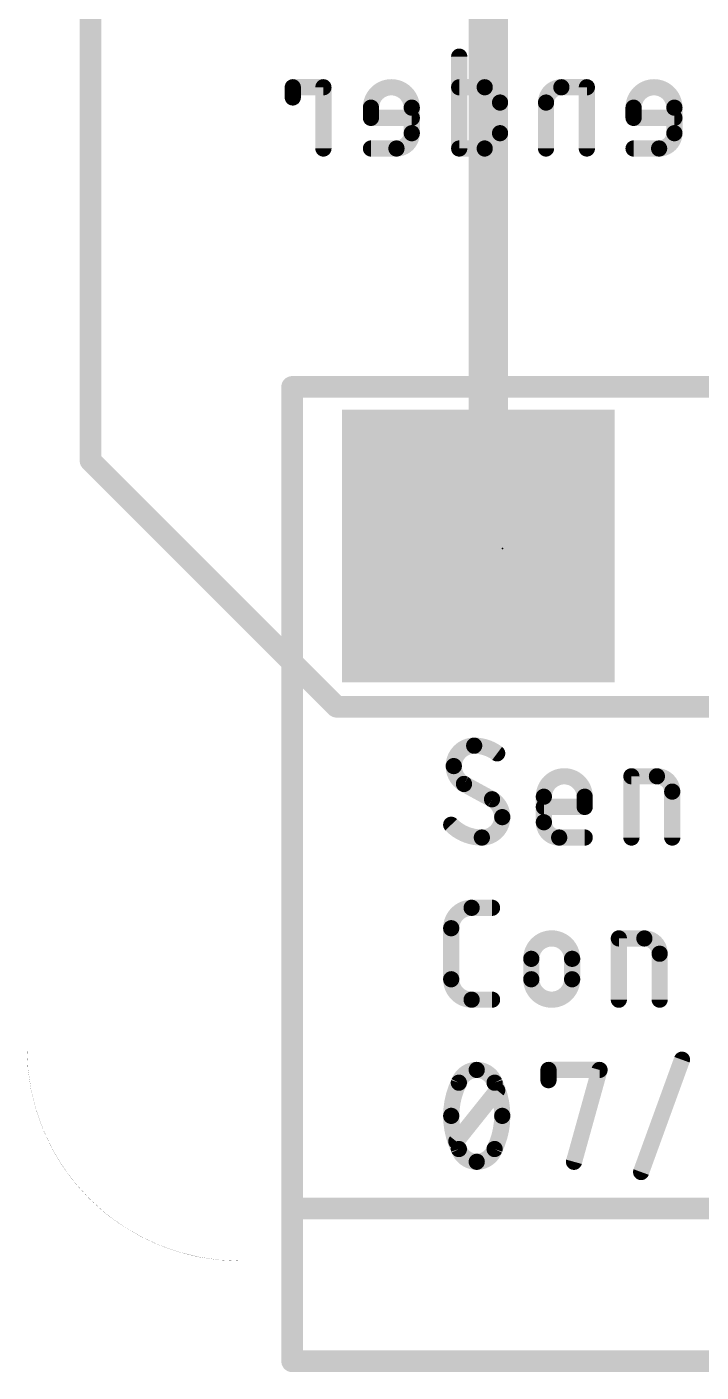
# Model space of a CAD drawing. Extents: x -319.4 to -300.4, y -295.5 to -269.4.
# Drawn here: x -319.38 to -313.04, y -295.52 to -282.88 of the extents above; entities that cross this region are included whole.
import ezdxf

# ---------------------------------------------------------------- set-up
doc = ezdxf.new("R2010")
doc.units = 0
for name, color, linetype in [('1', 12, 'CONTINUOUS'), ('16', 132, 'CONTINUOUS'), ('17', 110, 'CONTINUOUS'), ('20', 31, 'CONTINUOUS'), ('21', 253, 'CONTINUOUS'), ('22', 253, 'CONTINUOUS'), ('23', 53, 'CONTINUOUS'), ('30', 253, 'CONTINUOUS')]:
    doc.layers.add(name, color=color, linetype=linetype)

# ---------------------------------------------------------------- blocks, each defined once
blk = doc.blocks.new('SQUAREP')
blk.add_solid([(-0.5, -0.5), (0.5, -0.5), (-0.5, 0.5), (0.5, 0.5)])

msp = doc.modelspace()

# ---------------------------------------------------------------- linework, layer by layer
at = {"layer": '1', "const_width": 0.3048}
for points in [[(-315.076, -279.019), (-315.076, -287.6978)], [(-315.076, -287.6978), (-315.1372, -287.759)]]:
    msp.add_lwpolyline(points, dxfattribs=at)
at = {"layer": '1', "const_width": 0.1524}
for points in [[(-315.1911, -287.7051, 1), (-315.0833, -287.8129)], [(-315.1522, -287.6978, 1), (-314.9998, -287.6978)], [(-315.0221, -287.7517, 1), (-315.1299, -287.6439)]]:
    msp.add_lwpolyline(points, format="xyb", dxfattribs=at)
at = {"layer": '16', "const_width": 0.2032}
for points in [[(-318.7827, -286.9576), (-318.7827, -278.4967)], [(-314.96, -287.655), (-314.96, -281.178)], [(-316.47, -289.2703), (-318.7827, -286.9576)], [(-314.96, -287.655), (-315.1372, -287.759)], [(-312.0747, -289.2703), (-316.47, -289.2703)]]:
    msp.add_lwpolyline(points, dxfattribs=at)
at = {"layer": '16', "const_width": 0.1016}
for points in [[(-318.7468, -286.9216, 1), (-318.8186, -286.9935)], [(-318.8335, -286.9576, 1), (-318.7319, -286.9576)], [(-315.1629, -287.7152, 1), (-315.1115, -287.8028)], [(-315.0108, -287.655, 1), (-314.9092, -287.655)], [(-314.9343, -287.6988, 1), (-314.9857, -287.6112)], [(-316.47, -289.2195, 1), (-316.47, -289.3211)], [(-316.5059, -289.3062, 1), (-316.434, -289.2344)]]:
    msp.add_lwpolyline(points, format="xyb", dxfattribs=at)
at = {"layer": '20', "const_width": 0.001}
for points in [[(-319.38, -271.4), (-319.38, -292.48)], [(-317.38, -294.48), (-302.38, -294.48)]]:
    msp.add_lwpolyline(points, dxfattribs=at)
at = {"layer": '20'}
for points, const_width in [([(-319.38, -292.48, 0.4142), (-317.38, -294.48)], 0.001), ([(-319.3798, -292.48, 1), (-319.3802, -292.48)], 0.0005), ([(-319.3802, -292.48, 1), (-319.3798, -292.48)], 0.0005), ([(-317.38, -294.4798, 1), (-317.38, -294.4803)], 0.0005), ([(-317.38, -294.4803, 1), (-317.38, -294.4798)], 0.0005)]:
    msp.add_lwpolyline(points, format="xyb", dxfattribs=dict(at, const_width=const_width))
at = {"layer": '21'}
for points, const_width in [([(-316.8872, -286.264), (-306.3872, -286.264)], 0.2032), ([(-316.8872, -293.988), (-316.8872, -286.264)], 0.2032), ([(-313.3872, -286.264), (-302.8872, -286.264)], 0.2032), ([(-315.008, -290.14), (-315.2719, -289.996)], 0.1524), ([(-313.6979, -290.4998), (-313.6979, -289.9241)], 0.1524), ([(-313.6979, -289.9241), (-313.458, -289.9241)], 0.1524), ([(-314.5209, -290.3559), (-314.5209, -290.116)], 0.1524), ([(-314.137, -290.116), (-314.137, -290.2119)], 0.1524), ([(-313.3141, -290.068), (-313.3141, -290.4998)], 0.1524), ([(-314.137, -290.2119), (-314.5209, -290.2119)], 0.1524), ([(-314.137, -290.4998), (-314.3769, -290.4998)], 0.1524), ([(-315.1999, -291.1602), (-315.008, -291.1602)], 0.1524), ([(-315.3918, -291.8319), (-315.3918, -291.3521)], 0.1524), ([(-313.816, -292.0238), (-313.816, -291.4481)], 0.1524), ([(-313.816, -291.4481), (-313.5761, -291.4481)], 0.1524), ([(-314.639, -291.8319), (-314.639, -291.64)], 0.1524), ([(-314.2551, -291.64), (-314.2551, -291.8319)], 0.1524), ([(-313.4322, -291.592), (-313.4322, -292.0238)], 0.1524), ([(-315.008, -292.0238), (-315.1999, -292.0238)], 0.1524), ([(-313.6065, -293.6438), (-313.2226, -292.5882)], 0.1524), ([(-314.4774, -292.7802), (-314.4774, -292.6842)], 0.1524), ([(-314.4774, -292.6842), (-313.9976, -292.6842)], 0.1524), ([(-313.9976, -292.6842), (-314.2375, -293.5478)], 0.1524), ([(-315.3438, -293.3559), (-314.96, -292.8761)], 0.1524), ([(-316.8872, -295.423), (-316.8872, -293.988)], 0.2032), ([(-306.3872, -293.988), (-316.8872, -293.988)], 0.2032), ([(-302.8872, -293.988), (-313.3872, -293.988)], 0.2032), ([(-306.3872, -295.423), (-316.8872, -295.423)], 0.2032), ([(-302.8872, -295.423), (-313.3872, -295.423)], 0.2032)]:
    msp.add_lwpolyline(points, dxfattribs=dict(at, const_width=const_width))
for points, const_width in [([(-316.8872, -286.2132, 1), (-316.8872, -286.3148)], 0.1016), ([(-316.8364, -286.264, 1), (-316.938, -286.264)], 0.1016), ([(-313.3872, -286.2132, 1), (-313.3872, -286.3148)], 0.1016), ([(-315.1759, -289.6362, 0.4142), (-315.3678, -289.8281)], 0.1524), ([(-314.96, -289.7082, 0.1623), (-315.1759, -289.6362)], 0.1524), ([(-315.1759, -289.5981, 1), (-315.1759, -289.6743)], 0.0762), ([(-315.1759, -289.6743, 1), (-315.1759, -289.5981)], 0.0762), ([(-314.9829, -289.7386, 1), (-314.9371, -289.6777)], 0.0762), ([(-315.3678, -289.8281, 0.2656), (-315.2719, -289.996)], 0.1524), ([(-315.3297, -289.8281, 1), (-315.4059, -289.8281)], 0.0762), ([(-315.4059, -289.8281, 1), (-315.3297, -289.8281)], 0.0762), ([(-315.2536, -289.9626, 1), (-315.2901, -290.0295)], 0.0762), ([(-315.2912, -290.0289, 1), (-315.2525, -289.9632)], 0.0762), ([(-314.137, -290.116, 1), (-314.5209, -290.116)], 0.1524), ([(-313.6598, -289.9241, 1), (-313.736, -289.9241)], 0.0762), ([(-313.6979, -289.886, 1), (-313.6979, -289.9622)], 0.0762), ([(-313.3141, -290.068, 0.4142), (-313.458, -289.9241)], 0.1524), ([(-313.458, -289.886, 1), (-313.458, -289.9622)], 0.0762), ([(-313.458, -289.9622, 1), (-313.458, -289.886)], 0.0762), ([(-314.9886, -290.1071, 1), (-315.0273, -290.1728)], 0.0762), ([(-314.912, -290.3079, 0.2656), (-315.008, -290.14)], 0.1524), ([(-315.0262, -290.1734, 1), (-314.9897, -290.1065)], 0.0762), ([(-314.4828, -290.116, 1), (-314.559, -290.116)], 0.0762), ([(-314.0989, -290.116, 1), (-314.1751, -290.116)], 0.0762), ([(-313.276, -290.068, 1), (-313.3522, -290.068)], 0.0762), ([(-313.3522, -290.068, 1), (-313.276, -290.068)], 0.0762), ([(-314.559, -290.116, 1), (-314.4828, -290.116)], 0.0762), ([(-314.5209, -290.1738, 1), (-314.5209, -290.25)], 0.0762), ([(-314.1751, -290.116, 1), (-314.0989, -290.116)], 0.0762), ([(-314.1751, -290.2119, 1), (-314.0989, -290.2119)], 0.0762), ([(-314.137, -290.25, 1), (-314.137, -290.1738)], 0.0762), ([(-315.3647, -290.353, 1), (-315.4189, -290.4067)], 0.0762), ([(-315.3918, -290.3799, 0.2), (-315.1039, -290.4998)], 0.1524), ([(-315.1039, -290.4998, 0.4142), (-314.912, -290.3079)], 0.1524), ([(-314.8739, -290.3079, 1), (-314.9501, -290.3079)], 0.0762), ([(-314.9501, -290.3079, 1), (-314.8739, -290.3079)], 0.0762), ([(-314.5209, -290.3559, 0.4142), (-314.3769, -290.4998)], 0.1524), ([(-314.4828, -290.3559, 1), (-314.559, -290.3559)], 0.0762), ([(-314.559, -290.3559, 1), (-314.4828, -290.3559)], 0.0762), ([(-315.1039, -290.4617, 1), (-315.1039, -290.5379)], 0.0762), ([(-315.1039, -290.5379, 1), (-315.1039, -290.4617)], 0.0762), ([(-314.3769, -290.4617, 1), (-314.3769, -290.5379)], 0.0762), ([(-314.3769, -290.5379, 1), (-314.3769, -290.4617)], 0.0762), ([(-314.137, -290.5379, 1), (-314.137, -290.4617)], 0.0762), ([(-313.736, -290.4998, 1), (-313.6598, -290.4998)], 0.0762), ([(-313.3522, -290.4998, 1), (-313.276, -290.4998)], 0.0762), ([(-315.1999, -291.1602, 0.4142), (-315.3918, -291.3521)], 0.1524), ([(-315.1999, -291.1221, 1), (-315.1999, -291.1983)], 0.0762), ([(-315.1999, -291.1983, 1), (-315.1999, -291.1221)], 0.0762), ([(-315.008, -291.1983, 1), (-315.008, -291.1221)], 0.0762), ([(-315.3537, -291.3521, 1), (-315.4299, -291.3521)], 0.0762), ([(-315.4299, -291.3521, 1), (-315.3537, -291.3521)], 0.0762), ([(-314.2551, -291.64, 1), (-314.639, -291.64)], 0.1524), ([(-313.7779, -291.4481, 1), (-313.8541, -291.4481)], 0.0762), ([(-313.816, -291.41, 1), (-313.816, -291.4862)], 0.0762), ([(-313.4322, -291.592, 0.4142), (-313.5761, -291.4481)], 0.1524), ([(-313.5761, -291.41, 1), (-313.5761, -291.4862)], 0.0762), ([(-313.5761, -291.4862, 1), (-313.5761, -291.41)], 0.0762), ([(-314.6009, -291.64, 1), (-314.6771, -291.64)], 0.0762), ([(-314.217, -291.64, 1), (-314.2932, -291.64)], 0.0762), ([(-313.3941, -291.592, 1), (-313.4703, -291.592)], 0.0762), ([(-313.4703, -291.592, 1), (-313.3941, -291.592)], 0.0762), ([(-314.6771, -291.64, 1), (-314.6009, -291.64)], 0.0762), ([(-314.2932, -291.64, 1), (-314.217, -291.64)], 0.0762), ([(-315.3918, -291.8319, 0.4142), (-315.1999, -292.0238)], 0.1524), ([(-315.3537, -291.8319, 1), (-315.4299, -291.8319)], 0.0762), ([(-315.4299, -291.8319, 1), (-315.3537, -291.8319)], 0.0762), ([(-314.639, -291.8319, 1), (-314.2551, -291.8319)], 0.1524), ([(-314.6009, -291.8319, 1), (-314.6771, -291.8319)], 0.0762), ([(-314.6771, -291.8319, 1), (-314.6009, -291.8319)], 0.0762), ([(-314.217, -291.8319, 1), (-314.2932, -291.8319)], 0.0762), ([(-314.2932, -291.8319, 1), (-314.217, -291.8319)], 0.0762), ([(-315.1999, -291.9857, 1), (-315.1999, -292.0619)], 0.0762), ([(-315.1999, -292.0619, 1), (-315.1999, -291.9857)], 0.0762), ([(-315.008, -292.0619, 1), (-315.008, -291.9857)], 0.0762), ([(-313.8541, -292.0238, 1), (-313.7779, -292.0238)], 0.0762), ([(-313.4703, -292.0238, 1), (-313.3941, -292.0238)], 0.0762), ([(-313.1868, -292.6013, 1), (-313.2584, -292.5752)], 0.0762), ([(-315.1519, -292.6842, 0.3205), (-315.3198, -292.8041)], 0.1524), ([(-314.984, -292.8041, 0.3205), (-315.1519, -292.6842)], 0.1524), ([(-315.1519, -292.6461, 1), (-315.1519, -292.7223)], 0.0762), ([(-315.1519, -292.7223, 1), (-315.1519, -292.6461)], 0.0762), ([(-314.4393, -292.6842, 1), (-314.5155, -292.6842)], 0.0762), ([(-314.4774, -292.6461, 1), (-314.4774, -292.7223)], 0.0762), ([(-313.9609, -292.6944, 1), (-314.0343, -292.674)], 0.0762), ([(-313.9976, -292.7223, 1), (-313.9976, -292.6461)], 0.0762), ([(-315.3198, -292.8041, 0.1139), (-315.3918, -293.116)], 0.1524), ([(-315.3559, -292.7918, 1), (-315.2838, -292.8165)], 0.0762), ([(-315.2856, -292.8208, 1), (-315.3541, -292.7875)], 0.0762), ([(-314.912, -293.116, 0.1139), (-314.984, -292.8041)], 0.1524), ([(-314.9497, -292.7875, 1), (-315.0182, -292.8208)], 0.0762), ([(-315.02, -292.8165, 1), (-314.9479, -292.7918)], 0.0762), ([(-314.9302, -292.8999, 1), (-314.9898, -292.8523)], 0.0762), ([(-314.5155, -292.7802, 1), (-314.4393, -292.7802)], 0.0762), ([(-315.3918, -293.116, 0.1139), (-315.3198, -293.4279)], 0.1524), ([(-315.3537, -293.116, 1), (-315.4299, -293.116)], 0.0762), ([(-315.4299, -293.116, 1), (-315.3537, -293.116)], 0.0762), ([(-314.984, -293.4279, 0.1139), (-314.912, -293.116)], 0.1524), ([(-314.8739, -293.116, 1), (-314.9501, -293.116)], 0.0762), ([(-314.9501, -293.116, 1), (-314.8739, -293.116)], 0.0762), ([(-315.3736, -293.3321, 1), (-315.3141, -293.3797)], 0.0762), ([(-315.2838, -293.4155, 1), (-315.3559, -293.4402)], 0.0762), ([(-315.3198, -293.4279, 0.3205), (-315.1519, -293.5478)], 0.1524), ([(-315.1519, -293.5478, 0.3205), (-314.984, -293.4279)], 0.1524), ([(-314.948, -293.4402, 1), (-315.02, -293.4155)], 0.0762), ([(-315.3541, -293.4446, 1), (-315.2856, -293.4112)], 0.0762), ([(-315.1519, -293.5097, 1), (-315.1519, -293.5859)], 0.0762), ([(-315.1519, -293.5859, 1), (-315.1519, -293.5097)], 0.0762), ([(-315.0182, -293.4112, 1), (-314.9497, -293.4446)], 0.0762), ([(-314.2742, -293.5376, 1), (-314.2008, -293.558)], 0.0762), ([(-313.6423, -293.6307, 1), (-313.5707, -293.6568)], 0.0762), ([(-316.8364, -293.988, 1), (-316.938, -293.988)], 0.1016), ([(-316.8872, -293.9372, 1), (-316.8872, -294.0388)], 0.1016), ([(-316.938, -293.988, 1), (-316.8364, -293.988)], 0.1016), ([(-313.3872, -293.9372, 1), (-313.3872, -294.0388)], 0.1016), ([(-316.8872, -295.3722, 1), (-316.8872, -295.4738)], 0.1016), ([(-316.938, -295.423, 1), (-316.8364, -295.423)], 0.1016), ([(-313.3872, -295.3722, 1), (-313.3872, -295.4738)], 0.1016)]:
    msp.add_lwpolyline(points, format="xyb", dxfattribs=dict(at, const_width=const_width))
at = {"layer": '22', "const_width": 0.1524}
for points in [[(-315.3167, -283.1592), (-315.3167, -284.0228)], [(-316.5932, -283.4471), (-316.881, -283.4471)], [(-316.881, -283.4471), (-316.881, -283.543)], [(-316.5932, -284.0228), (-316.5932, -283.4471)], [(-315.0768, -283.4471), (-315.3167, -283.4471)], [(-314.1167, -283.4471), (-314.3565, -283.4471)], [(-314.1167, -284.0228), (-314.1167, -283.4471)], [(-316.1464, -283.639), (-316.1464, -283.7349)], [(-315.7626, -283.8789), (-315.7626, -283.639)], [(-314.9328, -283.8789), (-314.9328, -283.591)], [(-314.5005, -283.591), (-314.5005, -284.0228)], [(-313.6775, -283.639), (-313.6775, -283.7349)], [(-313.2937, -283.8789), (-313.2937, -283.639)], [(-316.1464, -283.7349), (-315.7626, -283.7349)], [(-313.6775, -283.7349), (-313.2937, -283.7349)], [(-316.1464, -284.0228), (-315.9065, -284.0228)], [(-315.3167, -284.0228), (-315.0768, -284.0228)], [(-313.6775, -284.0228), (-313.4376, -284.0228)]]:
    msp.add_lwpolyline(points, dxfattribs=at)
at = {"layer": '22'}
for points, const_width in [([(-315.2786, -283.1592, 1), (-315.3548, -283.1592)], 0.0762), ([(-316.881, -283.409, 1), (-316.881, -283.4852)], 0.0762), ([(-316.8429, -283.4471, 1), (-316.9191, -283.4471)], 0.0762), ([(-316.5551, -283.4471, 1), (-316.6313, -283.4471)], 0.0762), ([(-316.5932, -283.4852, 1), (-316.5932, -283.409)], 0.0762), ([(-315.7626, -283.639, 1), (-316.1464, -283.639)], 0.1524), ([(-315.3167, -283.409, 1), (-315.3167, -283.4852)], 0.0762), ([(-314.9328, -283.591, 0.4142), (-315.0768, -283.4471)], 0.1524), ([(-315.0768, -283.409, 1), (-315.0768, -283.4852)], 0.0762), ([(-315.0768, -283.4852, 1), (-315.0768, -283.409)], 0.0762), ([(-314.3565, -283.4471, 0.4142), (-314.5005, -283.591)], 0.1524), ([(-314.3565, -283.409, 1), (-314.3565, -283.4852)], 0.0762), ([(-314.3565, -283.4852, 1), (-314.3565, -283.409)], 0.0762), ([(-314.0786, -283.4471, 1), (-314.1548, -283.4471)], 0.0762), ([(-314.1167, -283.4852, 1), (-314.1167, -283.409)], 0.0762), ([(-313.2937, -283.639, 1), (-313.6775, -283.639)], 0.1524), ([(-316.9191, -283.543, 1), (-316.8429, -283.543)], 0.0762), ([(-316.1083, -283.639, 1), (-316.1845, -283.639)], 0.0762), ([(-316.1845, -283.639, 1), (-316.1083, -283.639)], 0.0762), ([(-315.7245, -283.639, 1), (-315.8007, -283.639)], 0.0762), ([(-315.8007, -283.639, 1), (-315.7245, -283.639)], 0.0762), ([(-314.8947, -283.591, 1), (-314.9709, -283.591)], 0.0762), ([(-314.9709, -283.591, 1), (-314.8947, -283.591)], 0.0762), ([(-314.4624, -283.591, 1), (-314.5386, -283.591)], 0.0762), ([(-314.5386, -283.591, 1), (-314.4624, -283.591)], 0.0762), ([(-313.6394, -283.639, 1), (-313.7156, -283.639)], 0.0762), ([(-313.7156, -283.639, 1), (-313.6394, -283.639)], 0.0762), ([(-313.2556, -283.639, 1), (-313.3318, -283.639)], 0.0762), ([(-313.3318, -283.639, 1), (-313.2556, -283.639)], 0.0762), ([(-316.1464, -283.6968, 1), (-316.1464, -283.773)], 0.0762), ([(-316.1845, -283.7349, 1), (-316.1083, -283.7349)], 0.0762), ([(-315.7626, -283.773, 1), (-315.7626, -283.6968)], 0.0762), ([(-313.6775, -283.6968, 1), (-313.6775, -283.773)], 0.0762), ([(-313.7156, -283.7349, 1), (-313.6394, -283.7349)], 0.0762), ([(-313.2937, -283.773, 1), (-313.2937, -283.6968)], 0.0762), ([(-315.9065, -284.0228, 0.4142), (-315.7626, -283.8789)], 0.1524), ([(-315.7245, -283.8789, 1), (-315.8007, -283.8789)], 0.0762), ([(-315.8007, -283.8789, 1), (-315.7245, -283.8789)], 0.0762), ([(-315.0768, -284.0228, 0.4142), (-314.9328, -283.8789)], 0.1524), ([(-314.8947, -283.8789, 1), (-314.9709, -283.8789)], 0.0762), ([(-314.9709, -283.8789, 1), (-314.8947, -283.8789)], 0.0762), ([(-313.4376, -284.0228, 0.4142), (-313.2937, -283.8789)], 0.1524), ([(-313.2556, -283.8789, 1), (-313.3318, -283.8789)], 0.0762), ([(-313.3318, -283.8789, 1), (-313.2556, -283.8789)], 0.0762), ([(-316.6313, -284.0228, 1), (-316.5551, -284.0228)], 0.0762), ([(-316.1464, -283.9847, 1), (-316.1464, -284.0609)], 0.0762), ([(-315.9065, -283.9847, 1), (-315.9065, -284.0609)], 0.0762), ([(-315.9065, -284.0609, 1), (-315.9065, -283.9847)], 0.0762), ([(-315.3167, -283.9847, 1), (-315.3167, -284.0609)], 0.0762), ([(-315.3548, -284.0228, 1), (-315.2786, -284.0228)], 0.0762), ([(-315.0768, -283.9847, 1), (-315.0768, -284.0609)], 0.0762), ([(-315.0768, -284.0609, 1), (-315.0768, -283.9847)], 0.0762), ([(-314.5386, -284.0228, 1), (-314.4624, -284.0228)], 0.0762), ([(-314.1548, -284.0228, 1), (-314.0786, -284.0228)], 0.0762), ([(-313.6775, -283.9847, 1), (-313.6775, -284.0609)], 0.0762), ([(-313.4376, -283.9847, 1), (-313.4376, -284.0609)], 0.0762), ([(-313.4376, -284.0609, 1), (-313.4376, -283.9847)], 0.0762)]:
    msp.add_lwpolyline(points, format="xyb", dxfattribs=dict(at, const_width=const_width))
at = {"layer": '23'}
msp.add_point((-314.9092, -287.782), dxfattribs=at)

# ---------------------------------------------------------------- block references
at = {"layer": '17', "xscale": 2.413, "yscale": 2.413}
msp.add_blockref('SQUAREP', (-315.1372, -287.759), dxfattribs=at)
msp.add_blockref('SQUAREP', (-315.1372, -287.759), dxfattribs=at)
at = {"layer": '30', "xscale": 2.5654, "yscale": 2.5654}
msp.add_blockref('SQUAREP', (-315.1372, -287.759), dxfattribs=at)

doc.saveas('drawing.dxf')
